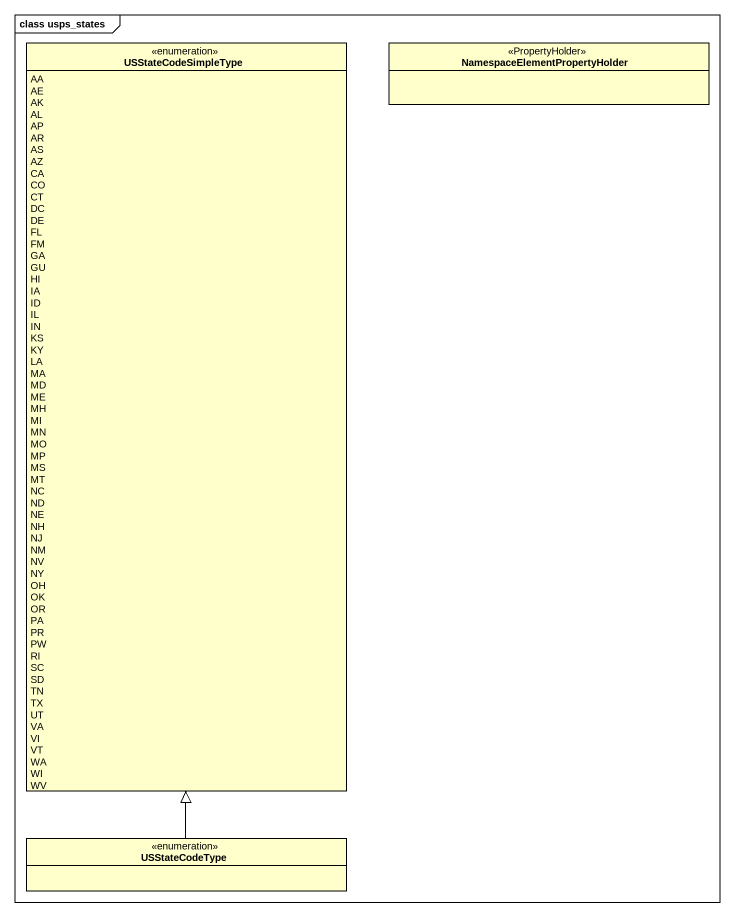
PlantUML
@startuml
mainframe class usps_states
hide circle
hide empty members
enum USStateCodeSimpleType {
  AA
  AE
  AK
  AL
  AP
  AR
  AS
  AZ
  CA
  CO
  CT
  DC
  DE
  FL
  FM
  GA
  GU
  HI
  IA
  ID
  IL
  IN
  KS
  KY
  LA
  MA
  MD
  ME
  MH
  MI
  MN
  MO
  MP
  MS
  MT
  NC
  ND
  NE
  NH
  NJ
  NM
  NV
  NY
  OH
  OK
  OR
  PA
  PR
  PW
  RI
  SC
  SD
  TN
  TX
  UT
  VA
  VI
  VT
  WA
  WI
  WV
}
class "NamespaceElementPropertyHolder" as NamespaceElementPropertyHold <<PropertyHolder>>
enum USStateCodeType
USStateCodeType -up-|> USStateCodeSimpleType
@enduml
